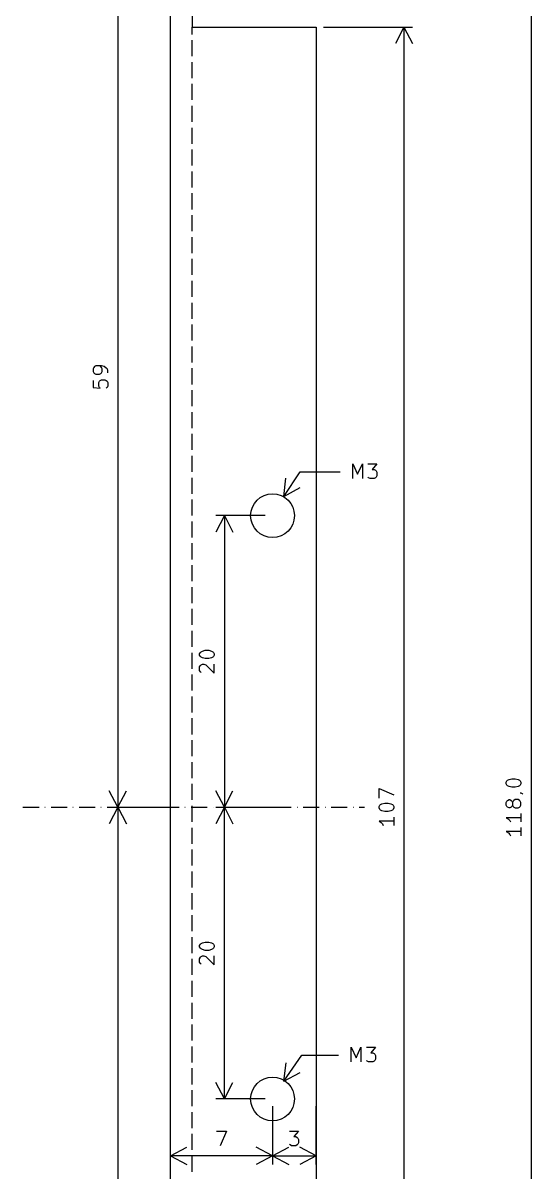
# Model space of a CAD drawing. Extents: x 111 to 491, y -200 to -1.
# Drawn here: x 132.4 to 167.2, y -132.3 to -53.5 of the extents above; entities that cross this region are included whole.
import ezdxf

# ---------------------------------------------------------------- set-up
doc = ezdxf.new("R2010")
doc.units = 0
doc.layers.add('BLACK', color=7, linetype='CONTINUOUS')

msp = doc.modelspace()

# ---------------------------------------------------------------- linework, layer by layer
at = {"layer": 'BLACK', "linetype": 'CONTINUOUS'}
for p, q in [((138.9, -48.3), (138.9, -107.3)), ((167.21, -48.3), (167.21, -166.3)), ((142.5, -164.8), (142.5, -49.8)), ((144, -50.3), (144, -53.8)), ((144, -54.3), (144, -53.8)), ((144, -53.8), (152.5, -53.8)), ((152.5, -53.8), (152.5, -160.8)), ((153, -53.8), (159.08642, -53.8)), ((158.5, -53.8), (157.913579, -54.926504)), ((158.5, -53.8), (158.5, -160.8)), ((158.5, -53.8), (159.086421, -54.926504)), ((144, -55.8), (144, -54.7)), ((144, -57.3), (144, -56.2)), ((144, -58.8), (144, -57.7)), ((144, -60.3), (144, -59.2)), ((144, -61.8), (144, -60.7)), ((144, -63.3), (144, -62.2)), ((144, -64.8), (144, -63.7)), ((144, -66.3), (144, -65.2)), ((144, -67.8), (144, -66.7)), ((144, -69.3), (144, -68.2)), ((144, -70.8), (144, -69.7)), ((144, -72.3), (144, -71.2)), ((144, -73.8), (144, -72.7)), ((144, -75.3), (144, -74.2)), ((144, -76.8), (144, -75.7)), ((137.252438, -77.133333), (137.204819, -77.228571)), ((137.300057, -77.085714), (137.252438, -77.133333)), ((137.395295, -77.038095), (137.300057, -77.085714)), ((137.776247, -77.038095), (137.395295, -77.038095)), ((137.728628, -77.085714), (137.63339, -77.038095)), ((137.776247, -77.133333), (137.728628, -77.085714)), ((137.966723, -77.085714), (137.776247, -77.038095)), ((137.823866, -77.228571), (137.776247, -77.133333)), ((138.10958, -77.180952), (137.966723, -77.085714)), ((138.1572, -77.228571), (138.10958, -77.180952)), ((144, -78.3), (144, -77.2)), ((137.204819, -77.228571), (137.204819, -77.419047)), ((137.204819, -77.419047), (137.252438, -77.514285)), ((137.252438, -77.514285), (137.300057, -77.561904)), ((137.300057, -77.561904), (137.395295, -77.609523)), ((137.395295, -77.609523), (137.63339, -77.609523)), ((137.63339, -77.609523), (137.728628, -77.561904)), ((137.681009, -78.038095), (137.776247, -77.990476)), ((137.728628, -77.561904), (137.776247, -77.514285)), ((137.776247, -77.514285), (137.823866, -77.419047)), ((137.776247, -77.990476), (138.014342, -77.990476)), ((137.823866, -77.419047), (137.823866, -77.228571)), ((138.014342, -77.990476), (138.10958, -78.038095)), ((138.204819, -77.323809), (138.1572, -77.228571)), ((138.204819, -77.514285), (138.204819, -77.323809)), ((137.204819, -78.038095), (137.204819, -78.514285)), ((137.204819, -78.514285), (137.681009, -78.561904)), ((137.585771, -78.180952), (137.63339, -78.085714)), ((137.585771, -78.419047), (137.585771, -78.180952)), ((137.63339, -78.514285), (137.585771, -78.419047)), ((137.63339, -78.085714), (137.681009, -78.038095)), ((137.681009, -78.561904), (137.63339, -78.514285)), ((138.10958, -78.038095), (138.1572, -78.085714)), ((138.1572, -78.514285), (138.10958, -78.561904)), ((138.1572, -78.085714), (138.204819, -78.180952)), ((138.204819, -78.419047), (138.1572, -78.514285)), ((138.204819, -78.180952), (138.204819, -78.419047)), ((144, -79.8), (144, -78.7)), ((144, -81.3), (144, -80.2)), ((144, -82.8), (144, -81.7)), ((144, -84.3), (144, -83.2)), ((150.27735, -85.983975), (151.4, -84.3)), ((151.4, -84.3), (154.127381, -84.3)), ((154.990476, -84.754819), (154.990476, -83.754819)), ((154.990476, -83.754819), (155.323809, -84.469104)), ((155.323809, -84.469104), (155.657142, -83.754819)), ((155.657142, -83.754819), (155.657142, -84.754819)), ((156.038095, -83.754819), (156.657142, -83.754819)), ((156.657142, -83.754819), (156.323809, -84.135771)), ((156.323809, -84.135771), (156.466666, -84.135771)), ((156.466666, -84.135771), (156.561904, -84.18339)), ((156.561904, -84.18339), (156.609523, -84.231009)), ((156.609523, -84.231009), (156.657142, -84.326247)), ((144, -85.8), (144, -84.7)), ((150.27735, -85.983975), (150.41429, -84.72138)), ((156.085714, -84.7072), (156.038095, -84.65958)), ((156.180952, -84.754819), (156.085714, -84.7072)), ((156.466666, -84.754819), (156.180952, -84.754819)), ((156.561904, -84.7072), (156.466666, -84.754819)), ((156.609523, -84.65958), (156.561904, -84.7072)), ((156.657142, -84.564342), (156.609523, -84.65958)), ((156.657142, -84.326247), (156.657142, -84.564342)), ((150.27735, -85.983975), (151.390153, -85.371955)), ((144, -87.3), (144, -86.2)), ((146.2, -87.3), (145.613579, -88.426504)), ((149, -87.3), (145.61358, -87.3)), ((146.2, -87.3), (146.2, -107.3)), ((146.2, -87.3), (146.786421, -88.426504)), ((144, -88.8), (144, -87.7)), ((144, -90.3), (144, -89.2)), ((144, -91.8), (144, -90.7)), ((144, -93.3), (144, -92.2)), ((144, -94.8), (144, -93.7)), ((144, -96.3), (144, -95.2)), ((144, -97.8), (144, -96.7)), ((144.504819, -96.77619), (144.552438, -96.680952)), ((144.504819, -96.871428), (144.504819, -96.77619)), ((144.552438, -96.966666), (144.504819, -96.871428)), ((144.552438, -96.680952), (144.600057, -96.633333)), ((144.600057, -96.633333), (144.695295, -96.585714)), ((144.695295, -96.585714), (144.885771, -96.538095)), ((144.885771, -96.538095), (145.123866, -96.538095)), ((145.123866, -96.538095), (145.314342, -96.585714)), ((145.314342, -96.585714), (145.40958, -96.633333)), ((145.40958, -96.633333), (145.4572, -96.680952)), ((145.4572, -96.680952), (145.504819, -96.77619)), ((145.504819, -96.871428), (145.4572, -96.966666)), ((145.504819, -96.77619), (145.504819, -96.871428)), ((144.504819, -97.680952), (144.552438, -97.585714)), ((144.504819, -97.919047), (144.504819, -97.680952)), ((144.600057, -97.014285), (144.552438, -96.966666)), ((144.552438, -97.585714), (144.600057, -97.538095)), ((144.695295, -97.061904), (144.600057, -97.014285)), ((144.600057, -97.538095), (144.695295, -97.490476)), ((144.885771, -97.109523), (144.695295, -97.061904)), ((144.695295, -97.490476), (144.790533, -97.490476)), ((144.790533, -97.490476), (144.93339, -97.538095)), ((145.123866, -97.109523), (144.885771, -97.109523)), ((144.93339, -97.538095), (145.504819, -98.109523)), ((145.314342, -97.061904), (145.123866, -97.109523)), ((145.40958, -97.014285), (145.314342, -97.061904)), ((145.4572, -96.966666), (145.40958, -97.014285)), ((145.504819, -98.109523), (145.504819, -97.490476)), ((144, -99.3), (144, -98.2)), ((144.552438, -98.014285), (144.504819, -97.919047)), ((144.600057, -98.061904), (144.552438, -98.014285)), ((144, -100.8), (144, -99.7)), ((144, -102.3), (144, -101.2)), ((144, -103.8), (144, -102.7)), ((144, -105.3), (144, -104.2)), ((165.514819, -105.585714), (165.562438, -105.490476)), ((165.562438, -105.490476), (165.610057, -105.442857)), ((165.610057, -105.442857), (165.705295, -105.395238)), ((165.705295, -105.395238), (165.895771, -105.347619)), ((165.895771, -105.347619), (166.133866, -105.347619)), ((166.133866, -105.347619), (166.324342, -105.395238)), ((166.324342, -105.395238), (166.41958, -105.442857)), ((166.41958, -105.442857), (166.4672, -105.490476)), ((166.4672, -105.490476), (166.514819, -105.585714)), ((138.9, -107.3), (138.313579, -106.173496)), ((138.9, -107.3), (139.486421, -106.173496)), ((144, -106.8), (144, -105.7)), ((146.2, -107.3), (145.613579, -106.173496)), ((146.2, -107.3), (146.786421, -106.173496)), ((156.804819, -106.680951), (156.804819, -106.014285)), ((156.804819, -106.014285), (157.804819, -106.442856)), ((165.514819, -105.680952), (165.514819, -105.585714)), ((165.562438, -105.77619), (165.514819, -105.680952)), ((165.610057, -105.823809), (165.562438, -105.77619)), ((165.705295, -105.871428), (165.610057, -105.823809)), ((165.895771, -105.919047), (165.705295, -105.871428)), ((166.133866, -105.919047), (165.895771, -105.919047)), ((166.324342, -105.871428), (166.133866, -105.919047)), ((166.41958, -105.823809), (166.324342, -105.871428)), ((166.4672, -105.77619), (166.41958, -105.823809)), ((166.514819, -105.680952), (166.4672, -105.77619)), ((166.4672, -106.299999), (166.514819, -106.299999)), ((166.514819, -105.585714), (166.514819, -105.680952)), ((166.514819, -106.299999), (166.610057, -106.347618)), ((166.610057, -106.347618), (166.657676, -106.395237)), ((156.852438, -107.157142), (156.900057, -107.109523)), ((156.900057, -107.109523), (156.995295, -107.061904)), ((156.995295, -107.061904), (157.185771, -107.014285)), ((157.185771, -107.014285), (157.423866, -107.014285)), ((157.423866, -107.014285), (157.614342, -107.061904)), ((157.614342, -107.061904), (157.70958, -107.109523)), ((157.70958, -107.109523), (157.7572, -107.157142)), ((165.514819, -106.966666), (165.562438, -106.871428)), ((165.514819, -107.157142), (165.514819, -106.966666)), ((165.562438, -106.871428), (165.610057, -106.823809)), ((165.610057, -106.823809), (165.705295, -106.77619)), ((165.705295, -106.77619), (165.752914, -106.77619)), ((165.752914, -106.77619), (165.848152, -106.823809)), ((165.848152, -106.823809), (165.895771, -106.871428)), ((165.895771, -106.871428), (165.94339, -106.966666)), ((165.991009, -106.871428), (165.94339, -106.966666)), ((165.94339, -106.966666), (165.94339, -107.157142)), ((166.038628, -106.823809), (165.991009, -106.871428)), ((166.133866, -106.77619), (166.038628, -106.823809)), ((166.324342, -106.77619), (166.133866, -106.77619)), ((166.41958, -106.823809), (166.324342, -106.77619)), ((166.4672, -106.871428), (166.41958, -106.823809)), ((166.514819, -106.966666), (166.4672, -106.871428)), ((166.514819, -107.157142), (166.514819, -106.966666)), ((132.4, -107.3), (133.5, -107.3)), ((133.9, -107.3), (133.92, -107.3)), ((134.32, -107.3), (135.42, -107.3)), ((135.82, -107.3), (135.84, -107.3)), ((136.24, -107.3), (137.34, -107.3)), ((137.74, -107.3), (137.76, -107.3)), ((138.16, -107.3), (139.26, -107.3)), ((138.9, -107.3), (138.313579, -108.426504)), ((138.31358, -107.3), (142, -107.3)), ((138.9, -107.3), (138.9, -166.3)), ((138.9, -107.3), (139.486421, -108.426504)), ((139.66, -107.3), (139.68, -107.3)), ((140.08, -107.3), (141.18, -107.3)), ((141.58, -107.3), (141.6, -107.3)), ((142, -107.3), (143.1, -107.3)), ((143.5, -107.3), (143.52, -107.3)), ((143.92, -107.3), (145.02, -107.3)), ((144, -108.3), (144, -107.2)), ((145.42, -107.3), (145.44, -107.3)), ((146.2, -107.3), (145.613579, -108.426504)), ((145.61358, -107.3), (150, -107.3)), ((145.61358, -107.3), (150, -107.3)), ((145.84, -107.3), (146.94, -107.3)), ((146.2, -127.3), (146.2, -107.3)), ((146.2, -107.3), (146.786421, -108.426504)), ((147.34, -107.3), (147.36, -107.3)), ((147.76, -107.3), (148.86, -107.3)), ((149.26, -107.3), (149.28, -107.3)), ((149.68, -107.3), (150.78, -107.3)), ((151.18, -107.3), (151.2, -107.3)), ((151.6, -107.3), (152.7, -107.3)), ((153.1, -107.3), (153.12, -107.3)), ((153.52, -107.3), (154.62, -107.3)), ((155.02, -107.3), (155.04, -107.3)), ((155.44, -107.3), (155.8, -107.3)), ((156.804819, -107.25238), (156.852438, -107.157142)), ((156.804819, -107.347618), (156.804819, -107.25238)), ((156.852438, -107.442856), (156.804819, -107.347618)), ((156.900057, -107.490475), (156.852438, -107.442856)), ((156.995295, -107.538094), (156.900057, -107.490475)), ((157.185771, -107.585713), (156.995295, -107.538094)), ((157.423866, -107.585713), (157.185771, -107.585713)), ((157.614342, -107.538094), (157.423866, -107.585713)), ((157.70958, -107.490475), (157.614342, -107.538094)), ((157.7572, -107.442856), (157.70958, -107.490475)), ((157.7572, -107.157142), (157.804819, -107.25238)), ((157.804819, -107.347618), (157.7572, -107.442856)), ((157.804819, -107.25238), (157.804819, -107.347618)), ((165.562438, -107.25238), (165.514819, -107.157142)), ((165.610057, -107.299999), (165.562438, -107.25238)), ((165.705295, -107.347618), (165.610057, -107.299999)), ((165.752914, -107.347618), (165.705295, -107.347618)), ((165.848152, -107.299999), (165.752914, -107.347618)), ((165.895771, -107.25238), (165.848152, -107.299999)), ((165.94339, -107.157142), (165.895771, -107.25238)), ((165.94339, -107.157142), (165.991009, -107.25238)), ((165.991009, -107.25238), (166.038628, -107.299999)), ((166.038628, -107.299999), (166.133866, -107.347618)), ((166.133866, -107.347618), (166.324342, -107.347618)), ((166.324342, -107.347618), (166.41958, -107.299999)), ((166.41958, -107.299999), (166.4672, -107.25238)), ((166.4672, -107.25238), (166.514819, -107.157142)), ((166.514819, -107.728571), (166.514819, -108.299999)), ((144, -109.8), (144, -108.7)), ((157.804819, -108.25238), (156.804819, -108.25238)), ((156.804819, -108.25238), (156.947676, -108.347618)), ((156.947676, -108.347618), (157.042914, -108.442856)), ((157.042914, -108.442856), (157.090533, -108.538094)), ((157.804819, -107.966666), (157.804819, -108.538094)), ((166.514819, -108.014285), (165.514819, -108.014285)), ((165.514819, -108.014285), (165.657676, -108.109523)), ((165.657676, -108.109523), (165.752914, -108.204761)), ((165.752914, -108.204761), (165.800533, -108.299999)), ((166.514819, -108.680952), (166.514819, -109.25238)), ((166.514819, -108.966666), (165.514819, -108.966666)), ((165.514819, -108.966666), (165.657676, -109.061904)), ((165.657676, -109.061904), (165.752914, -109.157142)), ((165.752914, -109.157142), (165.800533, -109.25238)), ((144, -111.3), (144, -110.2)), ((144, -112.8), (144, -111.7)), ((144, -114.3), (144, -113.2)), ((144, -115.8), (144, -114.7)), ((144, -117.3), (144, -116.2)), ((144.600057, -116.633333), (144.695295, -116.585714)), ((144.695295, -116.585714), (144.885771, -116.538095)), ((144.885771, -116.538095), (145.123866, -116.538095)), ((145.123866, -116.538095), (145.314342, -116.585714)), ((145.314342, -116.585714), (145.40958, -116.633333)), ((144.504819, -116.77619), (144.552438, -116.680952)), ((144.504819, -116.871428), (144.504819, -116.77619)), ((144.552438, -116.966666), (144.504819, -116.871428)), ((144.552438, -116.680952), (144.600057, -116.633333)), ((144.600057, -117.014285), (144.552438, -116.966666)), ((144.695295, -117.061904), (144.600057, -117.014285)), ((144.885771, -117.109523), (144.695295, -117.061904)), ((145.123866, -117.109523), (144.885771, -117.109523)), ((145.314342, -117.061904), (145.123866, -117.109523)), ((145.40958, -117.014285), (145.314342, -117.061904)), ((145.40958, -116.633333), (145.4572, -116.680952)), ((145.4572, -116.966666), (145.40958, -117.014285)), ((145.4572, -116.680952), (145.504819, -116.77619)), ((145.504819, -116.871428), (145.4572, -116.966666)), ((145.504819, -116.77619), (145.504819, -116.871428)), ((144, -118.8), (144, -117.7)), ((144.504819, -117.680952), (144.552438, -117.585714)), ((144.504819, -117.919047), (144.504819, -117.680952)), ((144.552438, -118.014285), (144.504819, -117.919047)), ((144.552438, -117.585714), (144.600057, -117.538095)), ((144.600057, -118.061904), (144.552438, -118.014285)), ((144.600057, -117.538095), (144.695295, -117.490476)), ((144.695295, -117.490476), (144.790533, -117.490476)), ((144.790533, -117.490476), (144.93339, -117.538095)), ((144.93339, -117.538095), (145.504819, -118.109523)), ((145.504819, -118.109523), (145.504819, -117.490476)), ((144, -120.3), (144, -119.2)), ((144, -121.8), (144, -120.7)), ((144, -123.3), (144, -122.2)), ((144, -124.8), (144, -123.7)), ((150.281668, -126.086886), (151.5, -124.3)), ((151.5, -124.3), (154.027381, -124.3)), ((154.890476, -124.754819), (154.890476, -123.754819)), ((154.890476, -123.754819), (155.223809, -124.469104)), ((155.223809, -124.469104), (155.557142, -123.754819)), ((155.557142, -123.754819), (155.557142, -124.754819)), ((155.938095, -123.754819), (156.557142, -123.754819)), ((156.557142, -123.754819), (156.223809, -124.135771)), ((156.223809, -124.135771), (156.366666, -124.135771)), ((156.366666, -124.135771), (156.461904, -124.18339)), ((156.461904, -124.18339), (156.509523, -124.231009)), ((156.509523, -124.231009), (156.557142, -124.326247)), ((156.557142, -124.326247), (156.557142, -124.564342)), ((144, -126.3), (144, -125.2)), ((150.281668, -126.086886), (150.431752, -124.825785)), ((155.985714, -124.7072), (155.938095, -124.65958)), ((156.080952, -124.754819), (155.985714, -124.7072)), ((156.366666, -124.754819), (156.080952, -124.754819)), ((156.461904, -124.7072), (156.366666, -124.754819)), ((156.509523, -124.65958), (156.461904, -124.7072)), ((156.557142, -124.564342), (156.509523, -124.65958)), ((150.281668, -126.086886), (151.400786, -125.48649)), ((144, -127.8), (144, -126.7)), ((146.2, -127.3), (145.613579, -126.173496)), ((146.2, -127.3), (146.786421, -126.173496)), ((149, -127.3), (145.61358, -127.3)), ((142.5, -131.78642), (142.5, -127.8)), ((144, -129.3), (144, -128.2)), ((149.5, -127.8), (149.5, -131.78642)), ((149.5, -127.8), (149.5, -131.78642)), ((152.5, -131.78642), (152.5, -127.8)), ((144, -130.8), (144, -129.7)), ((145.666667, -129.504819), (146.333333, -129.504819)), ((146.333333, -129.504819), (145.904762, -130.504819)), ((150.666667, -129.504819), (151.285714, -129.504819)), ((151.285714, -129.504819), (150.952381, -129.885771)), ((150.952381, -129.885771), (151.095238, -129.885771)), ((151.095238, -129.885771), (151.190476, -129.93339)), ((151.190476, -129.93339), (151.238095, -129.981009)), ((151.238095, -129.981009), (151.285714, -130.076247)), ((142.5, -131.2), (143.626504, -130.613579)), ((149.5, -131.2), (148.373496, -130.613579)), ((149.5, -131.2), (150.626504, -130.613579)), ((150.714286, -130.4572), (150.666667, -130.40958)), ((150.809524, -130.504819), (150.714286, -130.4572)), ((151.095238, -130.504819), (150.809524, -130.504819)), ((151.190476, -130.4572), (151.095238, -130.504819)), ((151.238095, -130.40958), (151.190476, -130.4572)), ((151.285714, -130.314342), (151.238095, -130.40958)), ((151.285714, -130.076247), (151.285714, -130.314342)), ((152.5, -131.2), (151.373496, -130.613579)), ((149.5, -131.2), (142.5, -131.2)), ((142.5, -131.2), (143.626504, -131.786421)), ((144, -132.3), (144, -131.2)), ((149.5, -131.2), (148.373496, -131.786421)), ((149.5, -131.2), (152.5, -131.2)), ((149.5, -131.2), (150.626504, -131.786421)), ((152.5, -131.2), (151.373496, -131.786421))]:
    msp.add_line(p, q, dxfattribs=at)
at = {"layer": 'BLACK'}
for centre in [(149.5, -87.3), (149.5, -127.3)]:
    msp.add_circle(centre, 1.5, dxfattribs=at)

doc.saveas('drawing.dxf')
